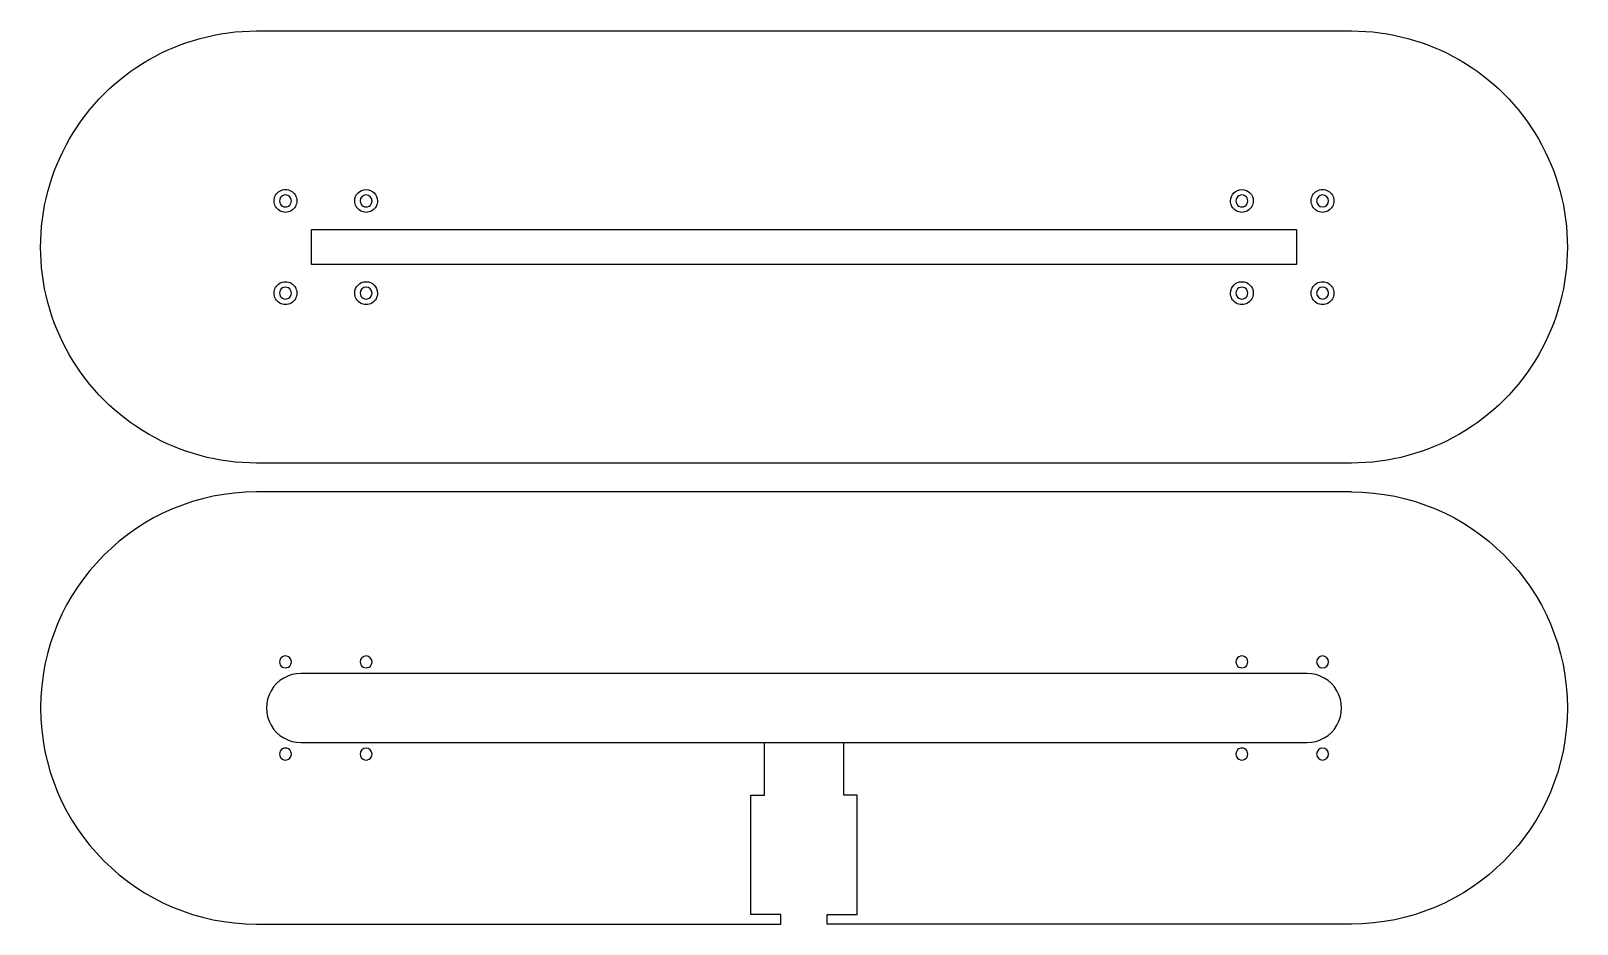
# Model space of a CAD drawing. Extents: x 4 to 542, y 5 to 160.
# Drawn here: x 273.7 to 542, y 5.3 to 160.3 of the extents above; entities that cross this region are included whole.
import ezdxf

# ---------------------------------------------------------------- set-up
doc = ezdxf.new("R2010")
doc.units = 0
doc.layers.get('0').update_dxf_attribs({"linetype": 'CONTINUOUS'})

msp = doc.modelspace()

# ---------------------------------------------------------------- linework, layer by layer
at = {"color": 5}
for p, q in [((312.83788, 160.349886), (502.8382, 160.349886)), ((318.873494, 130.849886), (318.873494, 130.849886)), ((319.821264, 130.849886), (319.821264, 130.849886)), ((332.873494, 130.849886), (332.873494, 130.849886)), ((333.821264, 130.849886), (333.821264, 130.849886)), ((484.873494, 130.849886), (484.873494, 130.849886)), ((485.821264, 130.849886), (485.821264, 130.849886)), ((498.873494, 130.849886), (498.873494, 130.849886)), ((499.821264, 130.849886), (499.821264, 130.849886)), ((322.33853, 119.825374), (322.33853, 125.874398)), ((322.33853, 125.874398), (493.33755, 125.874398)), ((493.33755, 125.874398), (493.33755, 119.825374)), ((493.33755, 119.825374), (322.33853, 119.825374)), ((318.873494, 114.849886), (318.873494, 114.849886)), ((319.821264, 114.849886), (319.821264, 114.849886)), ((332.873494, 114.849886), (332.873494, 114.849886)), ((333.821264, 114.849886), (333.821264, 114.849886)), ((484.873494, 114.849886), (484.873494, 114.849886)), ((485.821264, 114.849886), (485.821264, 114.849886)), ((498.873494, 114.849886), (498.873494, 114.849886)), ((499.821264, 114.849886), (499.821264, 114.849886)), ((502.8382, 80.349886), (312.83788, 80.349886)), ((318.873494, 50.849886), (318.873494, 50.849886)), ((332.873494, 50.849886), (332.873494, 50.849886)), ((484.873494, 50.849886), (484.873494, 50.849886)), ((498.873494, 50.849886), (498.873494, 50.849886)), ((320.53788, 36.849886), (495.1382, 36.849886)), ((318.873494, 34.849886), (318.873494, 34.849886)), ((332.873494, 34.849886), (332.873494, 34.849886)), ((484.873494, 34.849886), (484.873494, 34.849886)), ((498.873494, 34.849886), (498.873494, 34.849886)), ((398.6382, 6.999886), (398.6382, 27.744946)), ((398.6382, 27.744946), (400.97579, 27.744946)), ((417.0382, 27.744946), (414.72293, 27.744946)), ((417.0382, 6.999886), (417.0382, 27.744946)), ((403.8382, 6.999886), (398.6382, 6.999886)), ((403.8382, 5.349886), (403.8382, 6.999886)), ((411.8382, 5.349886), (411.8382, 6.999886)), ((411.8382, 6.999886), (417.0382, 6.999886)), ((312.8382, 5.349886), (403.8382, 5.349886)), ((502.83788, 5.349886), (411.8382, 5.349886))]:
    msp.add_line(p, q, dxfattribs=at)
for points in [[(280.362007, 141.599748), (287.060688, 153.202317), (299.44042, 160.349829), (312.83788, 160.349886)], [(502.8382, 160.349886), (516.23566, 160.349829), (528.615392, 153.202317), (535.314073, 141.599748)], [(280.362167, 104.099748), (273.663388, 115.70226), (273.663327, 129.997179), (280.362007, 141.599748)], [(535.314073, 141.599748), (542.012753, 129.997179), (542.012692, 115.70226), (535.313913, 104.099748)], [(315.855136, 130.849886), (315.855136, 131.558367), (316.233106, 132.21303), (316.846668, 132.56727)], [(317.320553, 131.746477), (317.000232, 131.56154), (316.802906, 131.219761), (316.802906, 130.849886)], [(316.846668, 132.56727), (317.46023, 132.92151), (318.21617, 132.92151), (318.829732, 132.56727)], [(318.355847, 131.746477), (318.035526, 131.931415), (317.640874, 131.931415), (317.320553, 131.746477)], [(318.873494, 130.849886), (318.873494, 131.219761), (318.676168, 131.56154), (318.355847, 131.746477)], [(318.829732, 132.56727), (319.443294, 132.21303), (319.821264, 131.558367), (319.821264, 130.849886)], [(329.855136, 130.849886), (329.855137, 131.945102), (330.742984, 132.83295), (331.8382, 132.83295)], [(331.8382, 131.88518), (331.266423, 131.88518), (330.802906, 131.421663), (330.802906, 130.849886)], [(331.8382, 132.83295), (332.933416, 132.83295), (333.821263, 131.945102), (333.821264, 130.849886)], [(332.873494, 130.849886), (332.873494, 131.421663), (332.409977, 131.88518), (331.8382, 131.88518)], [(481.855136, 130.849886), (481.855137, 131.945102), (482.742984, 132.83295), (483.8382, 132.83295)], [(483.320553, 131.746477), (483.000232, 131.56154), (482.802906, 131.219761), (482.802906, 130.849886)], [(484.355847, 131.746477), (484.035526, 131.931415), (483.640874, 131.931415), (483.320553, 131.746477)], [(483.8382, 132.83295), (484.933416, 132.83295), (485.821263, 131.945102), (485.821264, 130.849886)], [(484.873494, 130.849886), (484.873494, 131.219761), (484.676168, 131.56154), (484.355847, 131.746477)], [(495.855136, 130.849886), (495.855136, 131.558367), (496.233106, 132.21303), (496.846668, 132.56727)], [(497.8382, 131.88518), (497.266423, 131.88518), (496.802906, 131.421663), (496.802906, 130.849886)], [(496.846668, 132.56727), (497.46023, 132.92151), (498.21617, 132.92151), (498.829732, 132.56727)], [(498.873494, 130.849886), (498.873494, 131.421663), (498.409977, 131.88518), (497.8382, 131.88518)], [(498.829732, 132.56727), (499.443294, 132.21303), (499.821264, 131.558367), (499.821264, 130.849886)], [(316.846668, 129.132503), (316.233106, 129.486743), (315.855136, 130.141406), (315.855136, 130.849886)], [(316.802906, 130.849886), (316.802906, 130.480011), (317.000232, 130.138233), (317.320553, 129.953295)], [(318.829732, 129.132503), (318.21617, 128.778263), (317.46023, 128.778263), (316.846668, 129.132503)], [(317.320553, 129.953295), (317.640874, 129.768358), (318.035526, 129.768358), (318.355847, 129.953295)], [(318.355847, 129.953295), (318.676168, 130.138233), (318.873494, 130.480011), (318.873494, 130.849886)], [(319.821264, 130.849886), (319.821264, 130.141406), (319.443294, 129.486743), (318.829732, 129.132503)], [(330.846668, 129.132503), (330.233106, 129.486743), (329.855136, 130.141406), (329.855136, 130.849886)], [(330.802906, 130.849886), (330.802906, 130.480011), (331.000232, 130.138233), (331.320553, 129.953295)], [(332.829732, 129.132503), (332.21617, 128.778263), (331.46023, 128.778263), (330.846668, 129.132503)], [(331.320553, 129.953295), (331.640874, 129.768358), (332.035526, 129.768358), (332.355847, 129.953295)], [(332.355847, 129.953295), (332.676168, 130.138233), (332.873494, 130.480011), (332.873494, 130.849886)], [(333.821264, 130.849886), (333.821264, 130.141406), (333.443294, 129.486743), (332.829732, 129.132503)], [(482.846668, 129.132503), (482.233106, 129.486743), (481.855136, 130.141406), (481.855136, 130.849886)], [(482.802906, 130.849886), (482.802906, 130.480011), (483.000232, 130.138233), (483.320553, 129.953295)], [(484.829732, 129.132503), (484.21617, 128.778263), (483.46023, 128.778263), (482.846668, 129.132503)], [(483.320553, 129.953295), (483.640874, 129.768358), (484.035526, 129.768358), (484.355847, 129.953295)], [(484.355847, 129.953295), (484.676168, 130.138233), (484.873494, 130.480011), (484.873494, 130.849886)], [(485.821264, 130.849886), (485.821264, 130.141406), (485.443294, 129.486743), (484.829732, 129.132503)], [(496.846668, 129.132503), (496.233106, 129.486743), (495.855136, 130.141406), (495.855136, 130.849886)], [(496.802906, 130.849886), (496.802906, 130.278109), (497.266423, 129.814593), (497.8382, 129.814593)], [(498.829732, 129.132503), (498.21617, 128.778263), (497.46023, 128.778263), (496.846668, 129.132503)], [(497.8382, 129.814593), (498.409977, 129.814593), (498.873494, 130.278109), (498.873494, 130.849886)], [(499.821264, 130.849886), (499.821264, 130.141406), (499.443294, 129.486743), (498.829732, 129.132503)], [(315.855136, 114.849886), (315.855136, 115.558367), (316.233106, 116.21303), (316.846668, 116.56727)], [(317.320553, 115.746477), (317.000232, 115.56154), (316.802906, 115.219761), (316.802906, 114.849886)], [(316.846668, 116.56727), (317.46023, 116.92151), (318.21617, 116.92151), (318.829732, 116.56727)], [(318.355847, 115.746477), (318.035526, 115.931415), (317.640874, 115.931415), (317.320553, 115.746477)], [(318.873494, 114.849886), (318.873494, 115.219761), (318.676168, 115.56154), (318.355847, 115.746477)], [(318.829732, 116.56727), (319.443294, 116.21303), (319.821264, 115.558367), (319.821264, 114.849886)], [(329.855136, 114.849886), (329.855137, 115.945102), (330.742984, 116.83295), (331.8382, 116.83295)], [(331.8382, 115.88518), (331.266423, 115.88518), (330.802906, 115.421663), (330.802906, 114.849886)], [(331.8382, 116.83295), (332.933416, 116.83295), (333.821263, 115.945102), (333.821264, 114.849886)], [(332.873494, 114.849886), (332.873494, 115.421663), (332.409977, 115.88518), (331.8382, 115.88518)], [(481.855136, 114.849886), (481.855137, 115.945102), (482.742984, 116.83295), (483.8382, 116.83295)], [(483.320553, 115.746477), (483.000232, 115.56154), (482.802906, 115.219761), (482.802906, 114.849886)], [(484.355847, 115.746477), (484.035526, 115.931415), (483.640874, 115.931415), (483.320553, 115.746477)], [(483.8382, 116.83295), (484.933416, 116.83295), (485.821263, 115.945102), (485.821264, 114.849886)], [(484.873494, 114.849886), (484.873494, 115.219761), (484.676168, 115.56154), (484.355847, 115.746477)], [(495.855136, 114.849886), (495.855136, 115.558367), (496.233106, 116.21303), (496.846668, 116.56727)], [(497.8382, 115.88518), (497.266423, 115.88518), (496.802906, 115.421663), (496.802906, 114.849886)], [(496.846668, 116.56727), (497.46023, 116.92151), (498.21617, 116.92151), (498.829732, 116.56727)], [(498.873494, 114.849886), (498.873494, 115.421663), (498.409977, 115.88518), (497.8382, 115.88518)], [(498.829732, 116.56727), (499.443294, 116.21303), (499.821264, 115.558367), (499.821264, 114.849886)], [(316.846668, 113.132503), (316.233106, 113.486743), (315.855136, 114.141406), (315.855136, 114.849886)], [(316.802906, 114.849886), (316.802906, 114.480011), (317.000232, 114.138233), (317.320553, 113.953295)], [(318.829732, 113.132503), (318.21617, 112.778263), (317.46023, 112.778263), (316.846668, 113.132503)], [(317.320553, 113.953295), (317.640874, 113.768358), (318.035526, 113.768358), (318.355847, 113.953295)], [(318.355847, 113.953295), (318.676168, 114.138233), (318.873494, 114.480011), (318.873494, 114.849886)], [(319.821264, 114.849886), (319.821264, 114.141406), (319.443294, 113.486743), (318.829732, 113.132503)], [(330.846668, 113.132503), (330.233106, 113.486743), (329.855136, 114.141406), (329.855136, 114.849886)], [(330.802906, 114.849886), (330.802906, 114.480011), (331.000232, 114.138233), (331.320553, 113.953295)], [(332.829732, 113.132503), (332.21617, 112.778263), (331.46023, 112.778263), (330.846668, 113.132503)], [(331.320553, 113.953295), (331.640874, 113.768358), (332.035526, 113.768358), (332.355847, 113.953295)], [(332.355847, 113.953295), (332.676168, 114.138233), (332.873494, 114.480011), (332.873494, 114.849886)], [(333.821264, 114.849886), (333.821264, 114.141406), (333.443294, 113.486743), (332.829732, 113.132503)], [(482.846668, 113.132503), (482.233106, 113.486743), (481.855136, 114.141406), (481.855136, 114.849886)], [(482.802906, 114.849886), (482.802906, 114.480011), (483.000232, 114.138233), (483.320553, 113.953295)], [(484.829732, 113.132503), (484.21617, 112.778263), (483.46023, 112.778263), (482.846668, 113.132503)], [(483.320553, 113.953295), (483.640874, 113.768358), (484.035526, 113.768358), (484.355847, 113.953295)], [(484.355847, 113.953295), (484.676168, 114.138233), (484.873494, 114.480011), (484.873494, 114.849886)], [(485.821264, 114.849886), (485.821264, 114.141406), (485.443294, 113.486743), (484.829732, 113.132503)], [(496.846668, 113.132503), (496.233106, 113.486743), (495.855136, 114.141406), (495.855136, 114.849886)], [(496.802906, 114.849886), (496.802906, 114.278109), (497.266423, 113.814593), (497.8382, 113.814593)], [(498.829732, 113.132503), (498.21617, 112.778263), (497.46023, 112.778263), (496.846668, 113.132503)], [(497.8382, 113.814593), (498.409977, 113.814593), (498.873494, 114.278109), (498.873494, 114.849886)], [(499.821264, 114.849886), (499.821264, 114.141406), (499.443294, 113.486743), (498.829732, 113.132503)], [(312.8382, 85.349886), (299.44074, 85.349829), (287.060947, 92.497236), (280.362167, 104.099748)], [(535.313913, 104.099748), (528.615133, 92.497236), (516.23534, 85.349829), (502.83788, 85.349886)], [(502.83788, 85.349886), (502.83788, 85.349886), (312.8382, 85.349886), (312.8382, 85.349886)], [(312.83788, 80.349886), (292.12719, 80.349798), (275.33797, 63.560406), (275.33806, 42.849726)], [(502.8382, 80.349886), (523.54889, 80.349798), (540.33811, 63.560406), (540.33802, 42.849726)], [(317.320553, 51.746477), (317.000232, 51.56154), (316.802906, 51.219761), (316.802906, 50.849886)], [(318.355847, 51.746477), (318.035526, 51.931415), (317.640874, 51.931415), (317.320553, 51.746477)], [(318.873494, 50.849886), (318.873494, 51.219761), (318.676168, 51.56154), (318.355847, 51.746477)], [(331.8382, 51.88518), (331.266423, 51.88518), (330.802906, 51.421663), (330.802906, 50.849886)], [(332.873494, 50.849886), (332.873494, 51.421663), (332.409977, 51.88518), (331.8382, 51.88518)], [(483.320553, 51.746477), (483.000232, 51.56154), (482.802906, 51.219761), (482.802906, 50.849886)], [(484.355847, 51.746477), (484.035526, 51.931415), (483.640874, 51.931415), (483.320553, 51.746477)], [(484.873494, 50.849886), (484.873494, 51.219761), (484.676168, 51.56154), (484.355847, 51.746477)], [(497.8382, 51.88518), (497.266423, 51.88518), (496.802906, 51.421663), (496.802906, 50.849886)], [(498.873494, 50.849886), (498.873494, 51.421663), (498.409977, 51.88518), (497.8382, 51.88518)], [(320.5382, 48.849886), (318.394606, 48.849944), (316.413814, 47.706403), (315.341968, 45.850025)], [(316.802906, 50.849886), (316.802906, 50.480011), (317.000232, 50.138233), (317.320553, 49.953295)], [(317.320553, 49.953295), (317.640874, 49.768358), (318.035526, 49.768358), (318.355847, 49.953295)], [(318.355847, 49.953295), (318.676168, 50.138233), (318.873494, 50.480011), (318.873494, 50.849886)], [(495.13788, 48.849886), (495.13788, 48.849886), (320.5382, 48.849886), (320.5382, 48.849886)], [(330.802906, 50.849886), (330.802906, 50.480011), (331.000232, 50.138233), (331.320553, 49.953295)], [(331.320553, 49.953295), (331.640874, 49.768358), (332.035526, 49.768358), (332.355847, 49.953295)], [(332.355847, 49.953295), (332.676168, 50.138233), (332.873494, 50.480011), (332.873494, 50.849886)], [(482.802906, 50.849886), (482.802906, 50.480011), (483.000232, 50.138233), (483.320553, 49.953295)], [(483.320553, 49.953295), (483.640874, 49.768358), (484.035526, 49.768358), (484.355847, 49.953295)], [(484.355847, 49.953295), (484.676168, 50.138233), (484.873494, 50.480011), (484.873494, 50.849886)], [(500.334112, 45.850025), (499.262266, 47.706403), (497.281474, 48.849944), (495.13788, 48.849886)], [(496.802906, 50.849886), (496.802906, 50.278109), (497.266423, 49.814593), (497.8382, 49.814593)], [(497.8382, 49.814593), (498.409977, 49.814593), (498.873494, 50.278109), (498.873494, 50.849886)], [(315.341968, 45.850025), (314.270121, 43.993647), (314.27006, 41.70646), (315.341808, 39.850025)], [(500.334272, 39.850025), (501.40602, 41.70646), (501.405959, 43.993647), (500.334112, 45.850025)], [(275.33806, 42.849726), (275.33814, 22.139046), (292.12751, 5.349796), (312.8382, 5.349886)], [(540.33802, 42.849726), (540.33794, 22.139046), (523.54857, 5.349796), (502.83788, 5.349886)], [(315.341808, 39.850025), (316.413555, 37.99359), (318.394286, 36.849944), (320.53788, 36.849886)], [(495.1382, 36.849886), (497.281794, 36.849944), (499.262525, 37.99359), (500.334272, 39.850025)], [(317.320553, 35.746477), (317.000232, 35.56154), (316.802906, 35.219761), (316.802906, 34.849886)], [(318.355847, 35.746477), (318.035526, 35.931415), (317.640874, 35.931415), (317.320553, 35.746477)], [(318.873494, 34.849886), (318.873494, 35.219761), (318.676168, 35.56154), (318.355847, 35.746477)], [(331.8382, 35.88518), (331.266423, 35.88518), (330.802906, 35.421663), (330.802906, 34.849886)], [(332.873494, 34.849886), (332.873494, 35.421663), (332.409977, 35.88518), (331.8382, 35.88518)], [(400.97579, 27.744946), (400.97579, 36.860746), (400.97579, 36.860746), (400.97579, 36.860746)], [(414.72293, 27.744946), (414.72293, 36.860746), (414.72293, 36.860746), (414.72293, 36.860746)], [(483.320553, 35.746477), (483.000232, 35.56154), (482.802906, 35.219761), (482.802906, 34.849886)], [(484.355847, 35.746477), (484.035526, 35.931415), (483.640874, 35.931415), (483.320553, 35.746477)], [(484.873494, 34.849886), (484.873494, 35.219761), (484.676168, 35.56154), (484.355847, 35.746477)], [(497.8382, 35.88518), (497.266423, 35.88518), (496.802906, 35.421663), (496.802906, 34.849886)], [(498.873494, 34.849886), (498.873494, 35.421663), (498.409977, 35.88518), (497.8382, 35.88518)], [(316.802906, 34.849886), (316.802906, 34.480011), (317.000232, 34.138233), (317.320553, 33.953295)], [(317.320553, 33.953295), (317.640874, 33.768358), (318.035526, 33.768358), (318.355847, 33.953295)], [(318.355847, 33.953295), (318.676168, 34.138233), (318.873494, 34.480011), (318.873494, 34.849886)], [(330.802906, 34.849886), (330.802906, 34.480011), (331.000232, 34.138233), (331.320553, 33.953295)], [(331.320553, 33.953295), (331.640874, 33.768358), (332.035526, 33.768358), (332.355847, 33.953295)], [(332.355847, 33.953295), (332.676168, 34.138233), (332.873494, 34.480011), (332.873494, 34.849886)], [(482.802906, 34.849886), (482.802906, 34.480011), (483.000232, 34.138233), (483.320553, 33.953295)], [(483.320553, 33.953295), (483.640874, 33.768358), (484.035526, 33.768358), (484.355847, 33.953295)], [(484.355847, 33.953295), (484.676168, 34.138233), (484.873494, 34.480011), (484.873494, 34.849886)], [(496.802906, 34.849886), (496.802906, 34.278109), (497.266423, 33.814593), (497.8382, 33.814593)], [(497.8382, 33.814593), (498.409977, 33.814593), (498.873494, 34.278109), (498.873494, 34.849886)]]:
    msp.add_open_spline(points, degree=3, dxfattribs=at)

doc.saveas('drawing.dxf')
